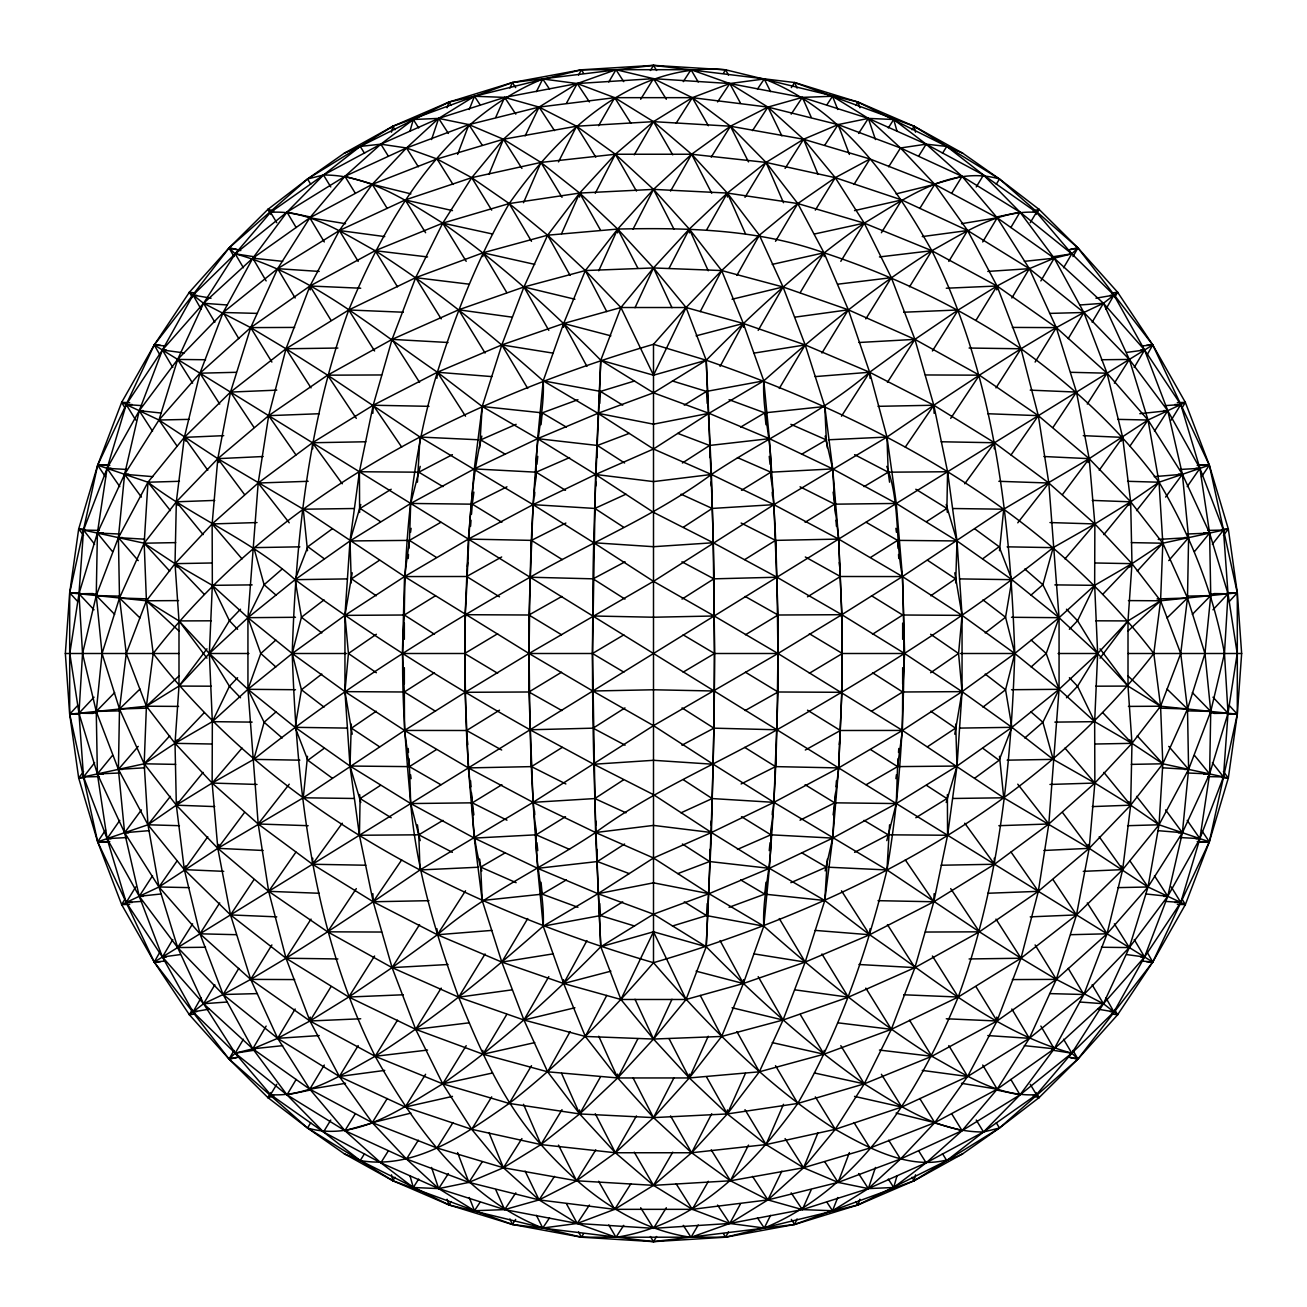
<?xml version="1.0" encoding="UTF-8"?>
<svg xmlns="http://www.w3.org/2000/svg" width="1307" height="1307" viewBox="0 0 1307 1307"><rect width="100%" height="100%" fill="white"/><g stroke="black" fill="none" stroke-linecap="round" stroke-linejoin="round"><path stroke-width="1.5" d="M791.323 87.618L794.656 82.537L914.181 126.273L999.479 178.994L1077.948 247.938L1152.758 344.95L1209.334 465.178L1237.304 592.806L1237.304 714.194L1209.334 841.822L1152.758 962.05L1077.948 1059.062L999.479 1128.006L914.181 1180.727L794.656 1224.463L653.5 1241.65L512.344 1224.463L392.819 1180.727L307.521 1128.006L229.052 1059.062L154.242 962.05L97.666 841.822L69.696 714.194L69.696 592.806L78.665 529.025L97.666 465.178L121.649 402.393L154.242 344.95L189.384 292.229L229.052 247.938L267.951 209.349L307.521 178.994L344.296 153.197L392.819 126.273L449.004 102.044L512.344 82.537L581.354 69.794L653.5 65.35L725.646 69.794L857.996 102.044L914.181 126.273L962.704 153.197L999.479 178.994L1039.049 209.349L1077.948 247.938L1117.616 292.229L1152.758 344.95L1185.351 402.393L1209.334 465.178L1228.335 529.025L1237.304 592.806L1241.65 653.5L1237.304 714.194L1228.335 777.975L1209.334 841.822L1185.351 904.607L1152.758 962.05L1117.616 1014.771L1077.948 1059.062L1039.049 1097.651L999.479 1128.006L962.704 1153.803L914.181 1180.727L857.996 1204.956L794.656 1224.463L725.646 1237.206L653.5 1241.65L581.354 1237.206L512.344 1224.463L449.004 1204.956L392.819 1180.727L344.296 1153.803L307.521 1128.006L267.951 1097.651L229.052 1059.062L189.384 1014.771L154.242 962.05L121.649 904.607L97.666 841.822L78.665 777.975L69.696 714.194L65.35 653.5L69.696 592.806L97.666 465.178L154.242 344.95L229.052 247.938L307.521 178.994L392.819 126.273L512.344 82.537L653.5 65.35L794.656 82.537L857.996 102.044L946.758 146.417L962.704 153.197M996.293 1122.795L999.479 1128.006L983.518 1131.976L926.157 1162.822L868.338 1188.602L832.526 1210.739L802.351 1209.612L767.912 1199.908L730.433 1180.776L691.632 1152.758L653.5 1117.616L617.688 1077.948L585.34 1036.451L563.66 983.518L543.206 926.157L537.634 868.338L533.076 802.351L528.927 691.991L528.927 615.009L533.076 504.649L537.634 438.662L543.206 380.843L563.66 323.483L585.34 270.549L617.688 229.052L653.5 189.384L691.632 154.242L730.433 126.224L767.912 107.092L802.351 97.388L832.526 96.261L868.338 118.398L926.157 144.178L983.518 175.024L1036.451 212.338L1071.805 253.819L1113.94 295.088L1144.573 349.998L1180.776 404.549L1199.908 468.363L1223.466 530.07L1228.025 593.77L1237.206 653.5L1228.025 713.23L1223.466 776.93L1199.908 838.637L1180.776 902.451L1144.573 957.002L1113.94 1011.912L1071.805 1053.181L1036.451 1094.662L983.518 1131.976L946.758 1160.583L857.996 1204.956L725.646 1237.206L581.354 1237.206L449.004 1204.956L360.242 1160.583L344.296 1153.803M996.293 184.205L999.479 178.994C950.548 164.715 904.15 199.497 864.254 223.138C806.909 263.132 755.217 310.511 706.221 360.242L653.5 375.207L620.923 307.521L585.34 270.549L547.633 235.195L509.207 203.565L471.745 177.67L437.044 158.98L406.493 147.969L380.843 144.178L360.242 146.417L323.483 175.024L270.549 212.338L235.195 253.819L193.06 295.088L162.427 349.998L126.224 404.549L107.092 468.363L83.534 530.07L78.975 593.77L69.794 653.5L78.975 713.23L83.534 776.93L107.092 838.637L126.224 902.451L162.427 957.002L193.06 1011.912L235.195 1053.181L270.549 1094.662L323.483 1131.976L380.843 1162.822L438.662 1188.602L474.474 1210.739L504.649 1209.612L539.088 1199.908L576.567 1180.776L615.368 1152.758L653.5 1117.616L689.312 1077.948L721.66 1036.451L743.34 983.518L763.794 926.157L769.366 868.338L773.924 802.351L778.073 691.991L778.073 615.009L773.924 504.649L769.366 438.662L763.794 380.843L743.34 323.483L721.66 270.549L689.312 229.052L653.5 189.384L615.368 154.242L576.567 126.224L539.088 107.092L504.649 97.388L474.474 96.261L449.004 102.044L360.242 146.417L344.296 153.197M310.707 184.205L307.521 178.994L323.483 175.024L380.843 144.178L438.662 118.398L504.649 97.388L577.22 83.534L653.5 78.665L729.78 83.534L802.351 97.388L868.338 118.398L900.507 147.969L934.75 184.336L967.621 230.522L997.029 286.004L1020.996 348.773L1038.33 415.659L1048.818 483.018L1059.062 617.688L1059.062 689.312L1048.818 823.982L1038.33 891.341L1020.996 958.227L997.029 1020.996L967.621 1076.478L934.75 1122.664L900.507 1159.031L868.338 1188.602L838.097 1182.394L803.56 1167.755L766.049 1144.573L727.329 1113.94L689.312 1077.948L653.5 1039.049L620.923 999.479L600.779 946.758L595.567 832.526L592.479 653.5L595.567 474.474L600.779 360.242L620.923 307.521L653.5 267.951L689.312 229.052L727.329 193.06L766.049 162.427L803.56 139.245L838.097 124.606L868.338 118.398L893.694 119.509L926.157 144.178L962.083 176.331L997.192 217.812L1029.328 268.67L1056.301 327.616L1076.478 392.084L1089.188 458.659L1094.858 523.944L1094.662 585.34L1097.651 653.5L1094.662 721.66L1094.858 783.056L1089.188 848.341L1076.478 914.916L1056.301 979.384L1029.328 1038.33L997.192 1089.188L962.083 1130.669L926.157 1162.822L893.694 1187.491L868.338 1188.602L802.351 1209.612L729.78 1223.466L691.011 1237.304C630.48 1228.645 580.488 1189.043 540.951 1144.573C502.787 1102.144 479.93 1049.456 458.659 997.192C435.901 934.521 416.443 870.282 410.708 803.56C405.023 740.938 399.86 677.876 404.337 615.009C404.843 533.207 412.979 450.605 437.371 372.25C455.686 313.811 478.476 256.678 509.207 203.565C558.595 133.412 633.062 61.462 725.646 69.794L728.456 75.087M886.783 840.613L896.292 803.56L897.55 766.621L902.451 730.433L902.663 691.991L904.607 653.5L902.451 576.567L896.292 503.44L886.979 437.044L869.629 372.25L848.341 309.808L823.982 252.79L797.793 203.565L766.049 162.427L730.433 126.224L692.302 97.666L653.5 78.665L615.989 69.696L581.354 69.794L474.474 96.261L438.662 118.398L406.493 147.969L372.25 184.336L339.379 230.522L309.971 286.004L286.004 348.773L268.67 415.659L258.182 483.018L247.938 617.688L247.938 689.312L258.182 823.982L268.67 891.341L286.004 958.227L309.971 1020.996L339.379 1076.478L372.25 1122.664L406.493 1159.031L438.662 1188.602L504.649 1209.612L577.22 1223.466L653.5 1228.335L729.78 1223.466L764.252 1228.025C861.493 1187.834 919.671 1090.152 958.227 997.029C998.287 887.257 1011.112 769.627 1014.771 653.5C1010.082 516.249 994.17 375.076 931.826 250.699C892.485 180.791 841.757 109.167 764.252 78.975L729.78 83.534L692.302 97.666L653.5 121.649L615.368 154.242L579.671 193.06L547.633 235.195L523.944 286.985L501.823 344.917L482.218 406.493L474.294 468.903L468.363 539.088L465.178 614.698L465.178 692.302L468.363 767.912L474.294 838.097L482.218 900.507L501.823 962.083L523.944 1020.015L547.633 1071.805L579.671 1113.94L615.368 1152.758L653.5 1185.351L692.302 1209.334L729.78 1223.466L767.912 1199.908L803.56 1167.755L835.255 1129.33L864.254 1083.862L891.341 1029.328L914.916 967.621L933.802 901.765L947.575 835.255L957.002 766.049L962.05 691.632L962.05 615.368L957.002 540.951L947.575 471.745L933.802 405.235L914.916 339.379L891.341 277.672L864.254 223.138L835.255 177.67L803.56 139.245L767.912 107.092L729.78 83.534L691.011 69.696L615.989 69.696L577.22 83.534L539.088 107.092L503.44 139.245L471.745 177.67L442.746 223.138L415.659 277.672L392.084 339.379L373.198 405.235L359.425 471.745L349.998 540.951L344.95 615.368L344.95 691.632L349.998 766.049L359.425 835.255L373.198 901.765L392.084 967.621L415.659 1029.328L442.746 1083.862L471.745 1129.33L503.44 1167.755L539.088 1199.908L577.22 1223.466L615.989 1237.304C694.425 1225.525 753.714 1165.289 797.793 1103.435C839.764 1030.913 867.227 951.104 886.979 869.956C903.66 773.041 906.061 674.575 902.451 576.567C895.066 539.889 900.229 501.888 886.783 466.387M681.927 745.186L713.9 728.162L714.521 653.5L713.23 542.748L711.433 474.474L706.221 360.242L686.077 307.521L653.5 267.951L617.688 229.052L579.671 193.06L540.951 162.427L503.44 139.245L468.903 124.606L438.662 118.398L413.306 119.509L380.843 144.178L344.917 176.331L309.808 217.812L277.672 268.67L250.699 327.616L230.522 392.084L217.812 458.659L212.142 523.944L212.338 585.34L209.349 653.5L212.338 721.66L212.142 783.056L217.812 848.341L230.522 914.916L250.699 979.384L277.672 1038.33L309.808 1089.188L344.917 1130.669L380.843 1162.822L413.306 1187.491L438.662 1188.602L468.903 1182.394L503.44 1167.755L540.951 1144.573L579.671 1113.94L617.688 1077.948L653.5 1039.049L686.077 999.479L706.221 946.758L711.433 832.526L713.9 728.162L682.025 707.904M273.833 1095.985L267.951 1097.651L270.549 1094.662C309.007 1097.292 342.875 1073.897 375.174 1056.301C435.117 1018.267 490.109 973.127 543.206 926.157C544.79 895.311 535.02 865.659 536.148 834.814C529.776 774.626 530.005 713.965 529.025 653.5C530.005 593.035 529.776 532.374 536.148 472.186C535.02 441.341 544.79 411.689 543.206 380.843C490.109 333.873 435.117 288.733 375.174 250.699C342.875 233.103 309.007 209.708 270.549 212.338L267.951 209.349L273.833 211.015M310.707 1122.795L307.521 1128.006C356.452 1142.285 402.85 1107.503 442.746 1083.862C500.091 1043.868 551.783 996.489 600.779 946.758C595.829 836.692 591.254 726.333 592.806 615.989C592.545 530.626 597.511 445.377 600.779 360.242C551.783 310.511 500.091 263.132 442.746 223.138C406.542 200.51 367.822 174.713 323.483 175.024L286.985 212.142L235.195 253.819L203.565 303.273L177.67 359.425L158.98 420.021L124.606 474.294L97.388 533.076L78.975 593.77L82.537 653.5L78.975 713.23L97.388 773.924L124.606 832.706L158.98 886.979L199.955 933.802L250.699 979.384L309.971 1020.996L375.174 1056.301L442.746 1083.862L509.207 1103.435L579.671 1113.94L653.5 1117.616L727.329 1113.94L797.793 1103.435L864.254 1083.862L931.826 1056.301L997.029 1020.996L1056.301 979.384L1107.045 933.802L1148.02 886.979L1182.394 832.706L1209.612 773.924L1228.025 713.23L1224.463 653.5L1228.025 593.77L1209.612 533.076L1182.394 474.294L1148.02 420.021L1107.045 373.198L1056.301 327.616L997.029 286.004L931.826 250.699L864.254 223.138L797.793 203.565L727.329 193.06L653.5 189.384L579.671 193.06L509.207 203.565L442.746 223.138L375.174 250.699L309.971 286.004L250.699 327.616L199.955 373.198L158.98 420.021L121.649 402.393L124.769 407.572M77.848 705.323L69.696 714.194L146.417 706.221L178.994 686.077L209.349 653.5L247.938 617.688L295.088 579.671L349.998 540.951L410.708 503.44L474.294 468.903L537.634 438.662L597.985 413.306L653.5 392.819L706.221 360.242C875.755 418.648 1043.035 508.766 1153.803 653.5L1160.583 706.221L1162.822 763.794L1159.031 824.782L1148.02 886.979L1129.33 947.575L1103.435 1003.727L1071.805 1053.181L1020.015 1094.858L983.518 1131.976C939.178 1132.287 900.458 1106.49 864.254 1083.862C806.909 1043.868 755.217 996.489 706.221 946.758C711.171 836.692 715.746 726.333 714.194 615.989C714.455 530.626 709.489 445.377 706.221 360.242L653.5 344.296C464.181 399.811 275.973 494.601 153.197 653.5L146.417 706.221L144.178 763.794L147.969 824.782L158.98 886.979L177.67 947.575L203.565 1003.727L235.195 1053.181L286.985 1094.858L323.483 1131.976L360.242 1160.583C415.953 1170.026 465.978 1133.512 509.207 1103.435C562.369 1062.068 609.617 1013.693 653.5 962.704C842.819 907.189 1031.027 812.399 1153.803 653.5L1160.583 600.779L1162.822 543.206L1159.031 482.218L1148.02 420.021L1129.33 359.425L1103.435 303.273L1054.21 258.182L997.192 217.812L934.75 184.336L869.956 158.98L803.56 139.245L730.433 126.224L653.5 121.649L576.567 126.224L503.44 139.245L437.044 158.98L372.25 184.336L309.808 217.812L252.79 258.182L203.565 303.273L162.427 349.998L139.245 410.708L124.606 474.294L118.398 537.634L119.509 597.985L126.273 653.5L119.509 709.015L118.398 769.366L124.606 832.706L139.245 896.292L162.427 957.002L203.565 1003.727L252.79 1048.818L309.808 1089.188L372.25 1122.664L437.044 1148.02L503.44 1167.755L576.567 1180.776L653.5 1185.351L730.433 1180.776L803.56 1167.755L869.956 1148.02L934.75 1122.664L997.192 1089.188L1054.21 1048.818L1103.435 1003.727L1144.573 957.002L1167.755 896.292L1182.394 832.706L1188.602 769.366L1187.491 709.015L1180.727 653.5L1187.491 597.985L1188.602 537.634L1182.394 474.294L1167.755 410.708L1144.573 349.998L1103.435 303.273L1079.615 305.005M1033.167 1095.985L1039.049 1097.651L1036.451 1094.662C997.993 1097.292 964.125 1073.897 931.826 1056.301C871.883 1018.267 816.891 973.127 763.794 926.157C762.21 895.311 771.98 865.659 770.852 834.814C777.224 774.626 776.995 713.965 777.975 653.5C776.995 593.035 777.224 532.374 770.852 472.186C771.98 441.341 762.21 411.689 763.794 380.843C816.891 333.873 871.883 288.733 931.826 250.699C964.125 233.103 997.993 209.708 1036.451 212.338L1039.049 209.349L1033.167 211.015M825.158 870.903L832.706 838.097L834.699 802.825L838.637 767.912L841.822 692.302L841.822 614.698L838.637 539.088L832.706 468.903L824.782 406.493L805.177 344.917L783.056 286.985L759.367 235.195L727.329 193.06L691.632 154.242L653.5 121.649L614.698 97.666L577.22 83.534L542.748 78.975C445.507 119.166 387.329 216.848 348.773 309.971C308.713 419.743 295.888 537.373 292.229 653.5C296.918 790.751 312.83 931.924 375.174 1056.301C414.515 1126.209 465.243 1197.833 542.748 1228.025L577.22 1223.466L614.698 1209.334L653.5 1185.351L691.632 1152.758L727.329 1113.94L759.367 1071.805L783.056 1020.015L805.177 962.083L824.782 900.507L832.706 838.097L838.637 767.912L841.822 692.302L841.822 614.698L838.637 539.088L834.699 504.175L832.706 468.903L825.158 436.097M617.639 232.891L617.688 229.052C687.172 227.598 757.848 229.084 823.982 252.79C893.71 275.679 960.155 307.7 1020.996 348.773C1073.194 386.349 1120.818 430.297 1159.031 482.218C1190.497 535.118 1213.435 592.839 1224.463 653.5L1210.739 711.433L1188.602 769.366L1159.031 824.782L1122.664 869.629L1076.478 914.916L1020.996 958.227L958.227 997.029L891.341 1029.328L823.982 1054.21L759.367 1071.805L689.312 1077.948L617.688 1077.948L547.633 1071.805L483.018 1054.21L415.659 1029.328L348.773 997.029L286.004 958.227L230.522 914.916L184.336 869.629L147.969 824.782L118.398 769.366L96.261 711.433L82.537 653.5L96.261 595.567L118.398 537.634L147.969 482.218L184.336 437.371L230.522 392.084L286.004 348.773L348.773 309.971L415.659 277.672L483.018 252.79L547.633 235.195L617.688 229.052L637.898 268.262M669.102 1038.738L689.312 1077.948L689.361 1074.109M103.351 532.897L97.388 533.076L96.261 595.567L102.044 653.5L96.261 711.433L97.388 773.924L107.092 838.637L139.245 896.292L177.67 947.575L223.138 994.513L277.672 1038.33L339.379 1076.478L405.235 1107.045L471.745 1129.33L540.951 1144.573L615.368 1152.758L691.632 1152.758L766.049 1144.573L835.255 1129.33L901.765 1107.045L967.621 1076.478L1029.328 1038.33L1083.862 994.513L1129.33 947.575L1167.755 896.292L1199.908 838.637L1209.612 773.924L1210.739 711.433L1204.956 653.5L1210.739 595.567L1209.612 533.076L1199.908 468.363L1167.755 410.708L1129.33 359.425L1083.862 312.487L1029.328 268.67L967.621 230.522L901.765 199.955L835.255 177.67L766.049 162.427L691.632 154.242L615.368 154.242L540.951 162.427L471.745 177.67L405.235 199.955L339.379 230.522L277.672 268.67L223.138 312.487L177.67 359.425L139.245 410.708L107.092 468.363L97.388 533.076L112.516 551.603M888.662 166.806L900.507 147.969L926.157 144.178L946.758 146.417L983.518 175.024L1020.015 212.142L1054.21 258.182L1083.862 312.487L1107.045 373.198L1122.664 437.371L1130.669 501.823L1131.976 563.66L1128.006 620.923L1128.006 686.077L1131.976 743.34L1130.669 805.177L1122.664 869.629L1107.045 933.802L1083.862 994.513L1054.21 1048.818L1020.015 1094.858L962.083 1130.669L900.507 1159.031L838.097 1182.394L767.912 1199.908L692.302 1209.334L614.698 1209.334L539.088 1199.908L468.903 1182.394L406.493 1159.031L344.917 1130.669L286.985 1094.858L252.79 1048.818L223.138 994.513L199.955 933.802L184.336 869.629L176.331 805.177L175.024 743.34L178.994 686.077L178.994 620.923L175.024 563.66L176.331 501.823L184.336 437.371L199.955 373.198L223.138 312.487L252.79 258.182L286.985 212.142L344.917 176.331L406.493 147.969L468.903 124.606L539.088 107.092L614.698 97.666L692.302 97.666L767.912 107.092L838.097 124.606L900.507 147.969L962.083 176.331L1020.015 212.142L1071.805 253.819L1063.571 267.772M465.57 617.035L465.684 612.983M579.556 197.079L579.671 193.06L600.419 229.983M706.581 1077.017L727.329 1113.94L727.444 1109.921M841.316 694.017L841.43 689.965M420.217 840.613L410.708 803.56L409.45 766.621L404.549 730.433L404.337 691.991L402.393 653.5L404.549 576.567L409.45 540.379L410.708 503.44L420.217 466.387M563.546 327.371L563.66 323.483L620.923 307.521L686.077 307.521L743.34 323.483L805.177 344.917L869.629 372.25L933.802 405.235L994.513 442.746L1048.818 483.018L1094.858 523.944L1131.976 563.66L1160.583 600.779L1180.727 653.5L1160.583 706.221L1131.976 743.34L1094.858 783.056L1048.818 823.982L994.513 864.254L933.802 901.765L869.629 934.75L805.177 962.083L743.34 983.518L686.077 999.479L620.923 999.479L563.66 983.518L501.823 962.083L437.371 934.75L373.198 901.765L312.487 864.254L258.182 823.982L212.142 783.056L175.024 743.34L146.417 706.221L126.273 653.5L146.417 600.779L175.024 563.66L212.142 523.944L258.182 483.018L312.487 442.746L373.198 405.235L437.371 372.25L501.823 344.917L563.66 323.483L610.892 335.834M696.108 971.166L743.34 983.518L743.454 979.629M531.197 548.45L531.475 540.379L565.866 523.045M775.803 758.55L775.525 766.621L741.134 783.955M417.423 482.201L420.021 437.044L327.616 375.174L286.004 348.773L250.699 327.616L203.565 303.273L189.384 292.229L195.429 293.029M889.577 824.799L886.979 869.956L979.384 931.826L1020.996 958.227L1056.301 979.384L1103.435 1003.727L1117.616 1014.771L1111.571 1013.971M360.797 802.482L349.998 766.049L351.322 724.127M372.871 413.322L373.116 407.261M933.884 899.739L934.129 893.678M946.203 504.518L957.002 540.951L955.678 582.873M351.322 582.873L349.998 540.951L360.797 504.518M595.731 486.09L595.91 482.038M596.907 457.646L597.397 445.458L629.19 433.401M710.093 849.354L709.603 861.542L677.81 873.599M711.09 824.962L711.269 820.91M955.678 724.127L957.002 766.049L946.203 802.482M481.842 870.903C474.931 848.815 472.742 825.877 472.301 802.825C464.263 740.481 465.145 677.434 465.178 614.698C469.164 555.181 467.677 494.291 481.842 436.097M365.813 865.234L312.487 864.254L312.749 858.193M994.251 448.807L994.513 442.746L941.187 441.766M482.789 256.646L483.018 252.79L534.759 264.39M599.799 403.422L600.485 391.414L634.565 380.99M707.201 903.578L706.515 915.586L672.435 926.009M772.241 1042.61L823.982 1054.21L824.211 1050.354M105.557 476.908L97.666 465.178L147.969 482.218L144.178 543.206L146.417 600.779L153.197 653.5C275.973 812.399 464.181 907.189 653.5 962.704C707.397 1024.9 765.722 1084.532 835.255 1129.33C872.472 1150.519 920.389 1176.055 962.704 1153.803M236.992 1057.592L229.052 1059.062L235.195 1053.181L252.79 1048.818L277.672 1038.33L309.971 1020.996L310.233 1017.058M996.767 289.942L997.029 286.004L1029.328 268.67L1054.21 258.182L1071.805 253.819L1077.948 247.938L1070.008 249.408M408.209 558.53L408.487 554.495M408.895 548.45L409.45 540.379L440.867 522.277M534.498 496.252L534.775 492.233M535.462 482.201L536.148 472.186L569.558 457.597M771.538 824.799L770.852 834.814L737.442 849.403M772.225 814.767L772.502 810.748M898.105 758.55L897.55 766.621L866.133 784.723M898.513 752.505L898.791 748.47M436.946 378.295L437.371 372.25C373.312 328.482 311.36 274.715 235.195 253.819L229.052 247.938L236.992 249.408M1070.008 1057.592L1077.948 1059.062L1071.805 1053.181C995.64 1032.285 933.688 978.518 869.629 934.75L870.054 928.705M467.416 566.454L467.726 562.435M470.569 526.28L471.026 520.251M471.5 514.223L472.301 504.175L506.953 486.808M835.5 792.777L834.699 802.825L800.047 820.192M835.974 786.749L836.431 780.72M839.274 744.565L839.584 740.546M307.504 550.721L303.273 509.207L217.812 458.659L158.98 420.021L189.025 419.367M1182.231 899.428L1185.351 904.607L1148.02 886.979L1089.188 848.341L1003.727 797.793L999.496 756.279M352.22 734.191L344.95 691.632L348.43 653.5L344.95 615.368L352.22 572.809M954.78 572.809L962.05 615.368L958.57 653.5L962.05 691.632L954.78 734.191M536.965 464.263L537.765 456.355M541.033 424.71L542.242 412.849L577.939 399.713M729.061 907.287L764.758 894.151L765.967 882.29M769.235 850.645L770.035 842.737M307.504 756.279L303.273 797.793L217.812 848.341L158.98 886.979L121.649 904.607L124.769 899.428M359.621 512.458L359.425 471.745L418.795 472.186L452.385 454.656M947.379 794.542L947.575 835.255L888.205 834.814L854.615 852.344M999.496 550.721L1003.727 509.207L1089.188 458.659L1148.02 420.021L1185.351 402.393L1182.231 407.572M472.562 502.166L473.869 492.118M479.636 447.925L482.218 406.493L437.371 372.25L491.824 376.596M827.364 859.075L824.782 900.507L869.629 934.75L815.176 930.404M833.131 814.882L834.438 804.834M410.545 532.357L411.101 528.338M895.899 778.662L896.455 774.643M332.354 778.237L307.864 760.298L295.088 727.329L301.443 689.769L292.229 653.5L301.443 617.231L295.088 579.671L307.864 546.702L332.354 528.763M974.646 528.763L999.136 546.702L1011.912 579.671L1005.557 617.231L1014.771 653.5L1005.557 689.769L1011.912 727.329L999.136 760.298L974.646 778.237M391.463 132.187L392.819 126.273L394.992 129.736M915.537 1174.813L914.181 1180.727L912.008 1177.264M263.164 850.481L217.812 848.341L176.331 805.177L144.178 763.794L119.509 709.015L102.044 653.5L119.509 597.985L144.178 543.206L176.331 501.823L217.812 458.659L268.67 415.659L327.616 375.174L392.084 339.379L458.659 309.808L523.944 286.985L585.34 270.549L653.5 267.951L721.66 270.549L783.056 286.985L848.341 309.808L914.916 339.379L979.384 375.174L1038.33 415.659L1089.188 458.659L1130.669 501.823L1162.822 543.206L1187.491 597.985L1204.956 653.5L1187.491 709.015L1162.822 763.794L1130.669 805.177L1089.188 848.341L1038.33 891.341L979.384 931.826L914.916 967.621L848.341 997.192L783.056 1020.015L721.66 1036.451L653.5 1039.049L585.34 1036.451L523.944 1020.015L458.659 997.192L392.084 967.621L327.616 931.826L268.67 891.341L217.812 848.341L218.873 844.42M1088.127 462.58L1089.188 458.659L1043.836 456.519M410.022 131.076L413.306 119.509L418.665 127.923M896.978 1175.924L893.694 1187.491L888.335 1179.077M447.092 107.762L449.004 102.044L451.176 105.426M859.908 1199.238L857.996 1204.956L855.824 1201.574M431.555 139.555L438.662 118.398L448.399 133.445M875.445 1167.445L868.338 1188.602L858.601 1173.555M83.583 771.62L78.665 777.975L144.178 763.794L175.024 743.34L212.338 721.66L247.938 689.312L260.779 653.5L275.842 640.071M1223.417 535.38L1228.335 529.025L1162.822 543.206L1131.976 563.66L1094.662 585.34L1059.062 617.688L1046.221 653.5L1031.158 666.929M457.581 154.438L468.903 124.606L482.136 145.044M849.419 1152.562L838.097 1182.394L824.864 1161.956M223.742 871.344L184.336 869.629L185.79 865.855M1121.21 441.145L1122.664 437.371L1083.258 435.656M469.262 109.494L474.474 96.261L479.947 104.576M837.738 1197.506L832.526 1210.739L827.053 1202.424M488.949 174.386L503.44 139.245L521.918 168.423M818.051 1132.614L803.56 1167.755L785.082 1138.577M523.519 202.699L540.951 162.427L562.01 197.324M783.481 1104.301L766.049 1144.573L744.99 1109.676M509.926 88.092L512.344 82.537L515.677 87.618M797.074 1218.908L794.656 1224.463L791.323 1219.382M495.712 117.418L504.649 97.388L515.808 114.134M561.536 233.757L579.671 193.06M727.329 1113.94L745.464 1073.243M811.288 1189.582L802.351 1209.612L791.192 1192.866M598.753 270.761L617.688 229.052M689.312 1077.948L708.247 1036.239M635.022 307.7L653.5 267.951L671.978 307.7M671.978 999.3L653.5 1039.049L635.022 999.3M105.557 830.092L97.666 841.822L147.969 824.782L176.331 805.177L178.062 801.501M1128.938 505.499L1130.669 501.823L1159.031 482.218L1209.334 465.178L1201.443 476.908M853.977 184.467L869.956 158.98L835.255 177.67L797.793 203.565L759.367 235.195L721.66 270.549L686.077 307.521L653.5 375.207L600.779 360.242L653.5 392.819L709.015 413.306L769.366 438.662L832.706 468.903L896.292 503.44L957.002 540.951L1011.912 579.671L1059.062 617.688L1097.651 653.5L1128.006 686.077L1160.583 706.221L1237.304 714.194L1229.152 705.323M620.923 999.479L653.5 931.793L706.221 946.758L653.5 914.181L597.985 893.694L537.634 868.338L474.294 838.097L410.708 803.56L349.998 766.049L295.088 727.329L247.938 689.312L209.349 653.5L178.994 620.923L146.417 600.779L69.696 592.806L77.848 601.677M525.12 135.895L539.088 107.092L554.495 130.635M781.88 1171.105L767.912 1199.908L752.505 1176.365M275.842 666.929L260.779 653.5L247.938 617.688L264.112 584.735L282.214 569.002M1229.152 601.677L1237.304 592.806L1160.583 600.779L1128.006 620.923L1097.651 653.5L1059.062 689.312L1042.888 722.265L1024.786 737.998M536.425 91.653L542.748 78.975L549.512 89.088M770.575 1215.347L764.252 1228.025L757.488 1217.912M558.481 161.905L576.567 126.224L595.78 157.134M748.519 1145.095L730.433 1180.776L711.22 1149.866M595.273 193.289L615.368 154.242L636.444 191.083M633.045 229.15L653.5 189.384L673.955 229.15M669.102 268.262L689.312 229.052L708.247 270.761M598.753 1036.239L617.688 1077.948L637.898 1038.738M673.955 1077.85L653.5 1117.616L633.045 1077.85M711.727 1113.711L691.632 1152.758L670.556 1115.917M700.242 311.621L721.66 270.549M585.34 1036.451L606.758 995.379M578.544 75.087L581.354 69.794L583.526 73.159M728.456 1231.913L725.646 1237.206L723.474 1233.841M720.075 366.385L743.34 323.483L696.108 335.834M610.892 971.166L563.66 983.518L586.925 940.615M566.552 103.057L577.22 83.534L589.441 101.946M740.448 1203.943L729.78 1223.466L717.559 1205.054M736.903 275.385L759.367 235.195M547.633 1071.805L570.097 1031.615M195.429 1013.971L189.384 1014.771L192.341 1009.494M1114.659 297.506L1117.616 292.229L1111.571 293.029M706.581 229.983L727.329 193.06L745.464 233.757M561.536 1073.243L579.671 1113.94L600.419 1077.017M160.206 951.578L154.242 962.05L160.304 961.74M1146.794 355.422L1152.758 344.95L1146.696 345.26M197.096 1011.52L193.06 1011.912L201.098 997.813M670.556 191.083L691.632 154.242L711.727 193.289M636.444 1115.917L615.368 1152.758L595.273 1113.711M1105.902 309.187L1113.94 295.088L1109.904 295.48M598.622 125.717L614.698 97.666L630.873 123.234M758.191 330.377L783.056 286.985L732.067 299.238M548.809 976.623L523.944 1020.015L574.933 1007.762M708.378 1181.283L692.302 1209.334L676.127 1183.766M234.018 1050.42L229.052 1059.062L238.854 1056.873M1072.982 256.58L1077.948 247.938L1068.146 250.127M634.254 154.847L653.5 121.649L672.746 154.847M672.746 1152.153L653.5 1185.351L634.254 1152.153M212.355 744.026L175.024 743.34L177.082 739.827M608.768 81.998L615.989 69.696L623.717 81.638M266.138 1026.077L252.79 1048.818L282.688 1045.649M1040.862 280.923L1054.21 258.182L1024.312 261.351M698.232 1225.002L691.011 1237.304L683.283 1225.362M1129.918 567.173L1131.976 563.66L1094.645 562.974M243.429 1039.228L235.195 1053.181L255.322 1050.06M166.479 956.904L162.427 957.002L172.785 939.504M775.508 241.321L797.793 203.565M509.207 1103.435L531.492 1065.679M1134.215 367.496L1144.573 349.998L1140.521 350.096M214.871 984.775L203.565 1003.727L189.384 1014.771M295.153 1009.004L277.672 1038.33L319.202 1035.569M267.951 1097.651L271.023 1092.521M296.15 1079.468L286.985 1094.858L310.87 1089.924M779.266 388.457L805.177 344.917L754.106 353.102M527.734 918.543L501.823 962.083L552.894 953.898M1010.85 227.532L1020.015 212.142L996.13 217.076M1035.977 214.479L1039.049 209.349M1011.847 297.996L1029.328 268.67L987.798 271.431M1092.129 322.225L1103.435 303.273L1117.616 292.229M238.789 968.373L223.138 994.513L203.565 1003.727L227.385 1001.995M800.211 292.605L823.982 252.79L772.241 264.39M534.759 1042.61L483.018 1054.21L506.789 1014.395M1068.211 338.627L1083.862 312.487L1103.435 303.273M270.549 1094.662L276.757 1084.304M324.299 1065.042L309.808 1089.188L345.505 1083.307M982.701 241.958L997.192 217.812L961.495 223.693M1030.243 222.696L1036.451 212.338M744.99 197.324L766.049 162.427L783.481 202.699M562.01 1109.676L540.951 1144.573L523.519 1104.301M650.396 70.496L653.5 65.35L656.604 70.496M656.604 1236.504L653.5 1241.65L650.396 1236.504M358.2 1045.6L339.379 1076.478L384.748 1070.4M948.8 261.4L967.621 230.522L922.252 236.6M360.716 1018.774L309.971 1020.996L331.047 986.622M323.483 1131.976L330.753 1120.05M821.923 353.037L848.341 309.808L794.656 317.193M485.077 953.963L458.659 997.192L512.344 989.807M976.247 186.95L983.518 175.024M975.953 320.378L997.029 286.004L946.284 288.226M240.521 697.775L229.428 686.257L209.349 653.5L229.428 620.743L240.521 609.225M132.203 902.467L126.224 902.451L135.732 886.93M815.323 210.133L835.255 177.67M840.809 261.335L864.254 223.138L814.49 234.002M355.341 1113.711L344.917 1130.669L374.031 1122.517M951.659 193.289L962.083 176.331L932.969 184.483M466.191 1045.665L442.746 1083.862L492.51 1072.998M471.745 1129.33L491.677 1096.867M1171.268 420.07L1180.776 404.549L1174.797 404.533M1066.479 609.225L1077.572 620.743L1097.651 653.5L1077.572 686.257L1066.479 697.775M271.889 944.928L250.699 979.384L223.138 994.513L257.414 993.598M1035.111 362.072L1056.301 327.616L1083.862 312.487L1049.586 313.402M397.491 1020.179L375.174 1056.301L427.552 1050.06M441.178 988.108L415.659 1029.328L469.213 1022.809M865.822 318.892L891.341 277.672L837.787 284.191M909.509 286.821L931.826 250.699L879.448 256.94M711.22 157.134L730.433 126.224L748.519 161.905M881.408 232.728L901.765 199.955L854.517 210.607M942.461 153.344L946.758 146.417M919.785 208.466L934.75 184.336L896.096 193.893M387.215 1098.534L372.25 1122.664L410.904 1113.107M360.242 1160.583L364.539 1153.656M425.592 1074.272L405.235 1107.045L452.483 1096.393M595.78 1149.866L576.567 1180.776L558.481 1145.095M640.675 99.267L653.5 78.665L666.325 99.267M666.325 1207.733L653.5 1228.335L640.675 1207.733M912.008 129.736L914.181 126.273L915.537 132.187M918.69 156.105L926.157 144.178M380.843 1162.822L388.31 1150.895M394.992 1177.264L392.819 1180.727L391.463 1174.813M437.044 1148.02L453.023 1122.533M192.635 923.82L177.67 947.575L205.575 947.248M374.586 956.005L348.773 997.029L309.971 1020.996M406.493 1159.031L418.338 1140.194M932.414 350.995L958.227 309.971L997.029 286.004M1114.365 383.18L1129.33 359.425L1101.425 359.752M676.127 123.234L692.302 97.666L708.378 125.717M785.082 168.423L803.56 139.245L818.051 174.386M521.918 1138.577L503.44 1167.755L488.949 1132.614M630.873 1183.766L614.698 1209.334L598.622 1181.283M888.335 127.923L893.694 119.509L896.978 131.076M418.665 1179.077L413.306 1187.491L410.022 1175.924M219.723 902.925L199.955 933.802L236.371 934.701M311.017 919.099L286.004 958.227L250.699 979.384L294.663 979.58M419.563 924.637L392.084 967.621L348.773 997.029L403.324 994.774M448.056 964.501L392.084 967.621L437.371 934.75L465.521 890.786M841.479 416.214L869.629 372.25L914.916 339.379L958.227 309.971L903.676 312.226M887.437 382.363L914.916 339.379L858.944 342.499M995.983 387.901L1020.996 348.773L1056.301 327.616L1012.337 327.42M1087.277 404.075L1107.045 373.198L1070.629 372.299M855.824 105.426L857.996 102.044L859.908 107.762M451.176 1201.574L449.004 1204.956L447.092 1199.238M723.474 73.159L725.646 69.794M583.526 1233.841L581.354 1237.206L578.544 1231.913M143.28 896.39L139.245 896.292L152.527 875.772M683.283 81.638L691.011 69.696L698.232 81.998M824.864 145.044L838.097 124.606L849.419 154.438M858.601 133.445L868.338 118.398L875.445 139.555M448.399 1173.555L438.662 1188.602L431.555 1167.445M482.136 1161.956L468.903 1182.394L457.581 1152.562M623.717 1225.362L615.989 1237.304L608.768 1225.002M1154.473 431.228L1167.755 410.708L1163.72 410.61M752.505 130.635L767.912 107.092L781.88 135.895M515.677 1219.382L512.344 1224.463L509.926 1218.908M554.495 1176.365L539.088 1199.908L525.12 1171.105M827.053 104.576L832.526 96.261L837.738 109.494M479.947 1202.424L474.474 1210.739L469.262 1197.506M717.559 101.946L729.78 83.534L740.448 103.057M254.015 879.562L230.522 914.916L276.774 916.861M356.305 888.613L327.616 931.826L286.004 958.227L337.909 958.962M950.695 418.387L979.384 375.174L1020.996 348.773L969.091 348.038M1052.985 427.438L1076.478 392.084L1030.226 390.14M589.441 1205.054L577.22 1223.466L566.552 1203.943M791.192 114.134L802.351 97.388L811.288 117.418M515.808 1192.866L504.649 1209.612L495.712 1189.582M757.488 89.088L764.252 78.975L770.575 91.653M549.512 1217.912L542.748 1228.025L536.425 1215.347M401.69 859.924L373.198 901.765L327.616 931.826L381.628 932.038M905.31 447.076L933.802 405.235L979.384 375.174L925.372 374.962M111.046 838.751L107.092 838.637L119.803 820.371M177.18 860.741L158.98 886.979L189.025 887.633M295.954 852.066L268.67 891.341L319.251 893.269M1011.046 454.934L1038.33 415.659L987.749 413.731M1129.82 446.259L1148.02 420.021L1117.975 419.367M1187.197 486.629L1199.908 468.363L1195.954 468.249M184.336 869.629L207.797 836.725M1099.203 470.275L1122.664 437.371M312.487 864.254L342.254 823.198M964.746 483.802L994.513 442.746M128.641 832.853L124.606 832.706L141.417 809.915M1165.583 497.085L1182.394 474.294L1178.359 474.147M217.812 848.341L244.523 812.448M1062.477 494.552L1089.188 458.659M289.239 784.184L258.182 823.982L308.158 825.697M1017.761 522.816L1048.818 483.018L998.842 481.303M94.643 762.749L83.534 776.93L99.397 776.587M1212.357 544.251L1223.466 530.07L1207.603 530.413M170.416 796.355L147.969 824.782L179.435 825.697M1136.584 510.645L1159.031 482.218L1127.565 481.303M206.963 648.827L178.994 686.077L211.277 686.191M1100.037 658.173L1128.006 620.923L1095.723 620.809M103.351 774.103L97.388 773.924L112.516 755.397M214.756 806.599L176.331 805.177L203.14 772.388M1103.86 534.612L1130.669 501.823L1092.244 500.401M1194.484 551.603L1209.612 533.076L1203.649 532.897M242.024 748.094L212.142 783.056L176.331 805.177M1064.976 558.906L1094.858 523.944L1130.669 501.823M122.384 769.48L118.398 769.366L138.248 746.379M1168.752 560.621L1188.602 537.634L1184.616 537.52M686.077 307.521L653.5 344.296L653.5 962.704M169.747 735.89L144.178 763.794L175.661 764.383M1137.253 571.11L1162.822 543.206L1131.339 542.617M92.96 713.41L78.975 713.23L94.022 697.203M1212.978 609.797L1228.025 593.77L1214.04 593.59M175.024 743.34L204.317 712.609M1102.683 594.391L1131.976 563.66M237.613 677.712L229.428 686.257L212.338 721.66L252.153 722.118M1069.387 629.288L1077.572 620.743L1094.662 585.34L1054.847 584.883M114.657 692.612L96.261 711.433L120.179 710.845M1192.343 614.388L1210.739 595.567L1186.821 596.155M139.947 689.083L119.509 709.015L147.936 708.1M1167.053 617.917L1187.491 597.985L1157.038 598.965M179.304 675.703L146.417 706.221L178.569 706.401M1127.696 631.297L1160.583 600.779L1128.431 600.599M276.055 711.858L264.112 722.265L253.819 759.367L212.142 783.056L257.022 784.445M1030.945 595.142L1042.888 584.735L1053.181 547.633L1094.858 523.944L1049.978 522.555M282.214 737.998L264.112 722.265L247.938 689.312L292.229 653.5L344.95 615.368L404.549 576.567L468.363 539.088L533.076 504.649L595.567 474.474L653.5 449.004L709.015 413.306L763.794 380.843L706.515 391.414L684.28 405.154M622.72 901.846L600.485 915.586L543.206 926.157L597.985 893.694L653.5 857.996L711.433 832.526L773.924 802.351L838.637 767.912L902.451 730.433L962.05 691.632L1014.771 653.5L1059.062 617.688L1042.888 584.735L1024.786 569.002M686.077 999.479L653.5 931.793L600.779 946.758L653.5 914.181L709.015 893.694L769.366 868.338L832.706 838.097L896.292 803.56L957.002 766.049L1011.912 727.329L1059.062 689.312L1046.221 653.5L1031.158 640.071M870.054 378.295L869.629 372.25C821.776 413.584 763.68 439.495 711.433 474.474C655.199 515.955 590.372 542.536 530.07 577.22C434.006 631.526 340.114 690.357 253.819 759.367L299.858 760.168M436.946 928.705L437.371 934.75C485.224 893.416 543.32 867.505 595.567 832.526C651.801 791.045 716.628 764.464 776.93 729.78C872.994 675.474 966.886 616.643 1053.181 547.633L1007.142 546.832M321.8 674.053L301.443 689.769L324.038 707.103M985.2 632.947L1005.557 617.231L982.962 599.897M324.038 599.897L301.443 617.231L321.8 632.947M982.962 707.103L1005.557 689.769L985.2 674.053M307.864 760.298L324.022 748.405M982.978 558.595L999.136 546.702M376.383 634.254L348.43 653.5L376.383 672.746M930.617 672.746L958.57 653.5L930.617 634.254M376.269 711.204L351.485 728.162L379.634 746.836M930.731 595.796L955.515 578.838L927.366 560.164M878.01 406.33L933.802 405.235L886.979 437.044L773.924 504.649L653.5 581.354L529.025 653.5L465.178 692.302L404.549 730.433L303.273 797.793L354.034 798.479M428.99 900.67L373.198 901.765L420.021 869.956L533.076 802.351L653.5 725.646L777.975 653.5L841.822 614.698L902.451 576.567L1003.727 509.207L952.966 508.521M379.634 560.164L351.485 578.838L376.269 595.796M927.366 746.836L955.515 728.162L930.731 711.204M683.675 527.015L712.184 508.439L773.924 504.649L838.637 539.088L902.451 576.567L962.05 615.368L1014.771 653.5L1059.062 689.312L1094.662 721.66L1131.976 743.34L1162.822 763.794L1228.335 777.975L1223.417 771.62M83.583 535.38L78.665 529.025L144.178 543.206L175.024 563.66L212.338 585.34L247.938 617.688L292.229 653.5L344.95 691.632L404.549 730.433L468.363 767.912L533.076 802.351L594.816 798.561L623.325 779.985M380.533 785.344L360.111 798.561L359.425 835.255L418.795 834.814L452.385 852.344M926.467 521.656L946.889 508.439L947.575 471.745L888.205 472.186L854.615 454.656M682.401 462.988L709.603 445.458L769.366 438.662M624.599 844.012L597.397 861.542L537.634 868.338M344.95 691.632L404.337 691.991L434.479 672.746M872.521 634.254L902.663 615.009L962.05 615.368M682.025 599.096L713.9 578.838L776.93 577.22L841.822 614.698L904.607 653.5L962.05 691.632L1011.912 727.329L1053.181 759.367L1094.858 783.056L1130.669 805.177L1159.031 824.782L1209.334 841.822L1201.443 830.092M179.435 481.303L147.969 482.218C194.906 518.095 250.911 540.003 295.088 579.671C369.946 634.924 449.069 684.116 530.07 729.78L593.1 728.162L624.975 707.904M436.358 749.614L409.45 766.621L349.998 766.049M870.642 557.386L897.55 540.379L957.002 540.951M744.712 559.608L775.525 540.379L838.637 539.088M562.288 747.392L531.475 766.621L468.363 767.912M391.185 489.243L360.111 508.439L380.533 521.656M344.95 615.368L404.337 615.009L435.492 595.747M741.51 490.305L770.852 472.186L832.706 468.903M404.549 730.433L466.632 730.499L499.503 710.175M807.497 596.825L840.368 576.501L902.451 576.567M565.49 816.695L536.148 834.814L474.294 838.097M871.508 711.253L902.663 691.991L962.05 691.632M915.815 817.757L946.889 798.561L926.467 785.344M805.112 522.277L834.699 504.175L896.292 503.44M501.888 784.723L472.301 802.825L410.708 803.56M465.178 692.302L528.927 691.991L561.569 672.223M745.431 634.777L778.073 615.009L841.822 614.698M402.393 653.5L464.622 653.5L497.64 633.732M809.36 673.268L842.378 653.5L904.607 653.5M864.041 486.629L888.205 472.186L886.979 437.044L828.344 439.789M478.656 867.211L420.021 869.956L418.795 834.814L442.959 820.371M354.034 508.521L303.273 509.207L404.549 576.567L529.025 653.5L592.479 653.5L623.864 634.843M683.136 672.157L714.521 653.5L777.975 653.5L902.451 730.433L1003.727 797.793L952.966 798.479M740.628 427.111L764.758 412.849L765.967 424.71M541.033 882.29L542.242 894.151L566.372 879.889M802.057 454.019L826.318 439.887L824.782 406.493L766.752 412.636M504.943 852.981L480.682 867.113L482.218 900.507L540.248 894.364M465.178 614.698L528.927 615.009L561.879 596.433M745.121 710.567L778.073 691.991L841.822 692.302M404.549 576.567L466.632 576.501L501.676 556.978M805.324 750.022L840.368 730.499L902.451 730.433M530.07 577.22L593.1 578.838L625.073 561.814M478.656 439.789L420.021 437.044L533.076 504.649L594.816 508.439L625.988 494.177M681.012 812.823L712.184 798.561L773.924 802.351L886.979 869.956L828.344 867.211M516.134 424.318L480.682 439.887L504.943 454.019M790.866 882.682L826.318 867.113L802.057 852.981M709.015 413.306L653.5 424.171L597.985 413.306L543.206 380.843L600.485 391.414L622.72 405.154M597.985 893.694L653.5 882.829L709.015 893.694L763.794 926.157L706.515 915.586L684.28 901.846M1095.936 298.192L1113.94 295.088M193.06 1011.912L209.055 1009.151M1051.678 256.94L1071.805 253.819M1126.797 352.4L1144.573 349.998M162.427 957.002L180.203 954.6M773.924 504.649L711.433 474.474L653.5 481.597L595.567 474.474L537.634 438.662L482.218 406.493L540.248 412.636M533.076 802.351L595.567 832.526L653.5 825.403L711.433 832.526L769.366 868.338L824.782 900.507L766.752 894.364M1139.818 413.682L1167.755 410.708M139.245 896.292L161.202 893.955M1142.612 345.881L1152.758 344.95L154.242 962.05L164.388 961.119M1154.228 476.647L1182.394 474.294M124.606 832.706L148.753 830.68M815.176 376.596L869.629 372.25M437.371 934.75L491.824 930.404M1164.913 405.644L1180.776 404.549M126.224 902.451L142.087 901.356M776.93 577.22L713.23 542.748L653.5 546.702L593.77 542.748L533.076 504.649M530.07 729.78L593.77 764.252L653.5 760.298L713.23 764.252L773.924 802.351M1158.231 539.448L1188.602 537.634M118.398 769.366L144.718 767.797M1179.911 469.458L1199.908 468.363M107.092 838.637L127.089 837.542M218.873 462.58L217.812 458.659L263.164 456.519M1043.836 850.481L1089.188 848.341L1088.127 844.42M185.79 441.145L184.336 437.371L223.742 435.656M1083.258 871.344L1122.664 869.629L1121.21 865.855M276.774 390.14L230.522 392.084L254.015 427.438M1187.36 534.008L1209.612 533.076M97.388 773.924L119.64 772.992M1030.226 916.861L1076.478 914.916L1052.985 879.562M319.251 413.731L268.67 415.659L295.954 454.934M987.749 893.269L1038.33 891.341L1011.046 852.066M141.417 497.085L124.606 474.294L128.641 474.147M178.062 505.499L176.331 501.823L214.756 500.401M1092.244 806.599L1130.669 805.177L1128.938 801.501M1178.359 832.853L1182.394 832.706L1165.583 809.915M308.158 481.303L258.182 483.018L289.239 522.816M998.842 825.697L1048.818 823.982L1017.761 784.184M257.022 522.555L212.142 523.944L242.024 558.906M1049.978 784.445L1094.858 783.056L1064.976 748.094M119.803 486.629L107.092 468.363L111.046 468.249M1203.649 774.103L1209.612 773.924L1194.484 755.397M1195.954 838.751L1199.908 838.637L1187.197 820.371M1177.297 402.638L1185.351 402.393M138.248 560.621L118.398 537.634L122.384 537.52M1184.616 769.48L1188.602 769.366L1168.752 746.379M1127.565 825.697L1159.031 824.782L1136.584 796.355M121.649 904.607L129.703 904.362M236.371 372.299L199.955 373.198L219.723 404.075M1070.629 934.701L1107.045 933.802L1087.277 902.925M152.527 431.228L139.245 410.708L143.28 410.61M1197.228 465.439L1209.334 465.178L1199.434 465.08M109.772 841.561L97.666 841.822L107.566 841.92M1117.975 887.633L1148.02 886.979L1129.82 860.741M1163.72 896.39L1167.755 896.292L1154.473 875.772M777.975 653.5L714.194 615.989L653.5 617.231L592.806 615.989M529.025 653.5L592.806 691.011L653.5 689.769L714.194 691.011M312.749 448.807L312.487 442.746L365.813 441.766M175.661 542.617L144.178 543.206L169.747 571.11M177.082 567.173L175.024 563.66L212.355 562.974M1094.645 744.026L1131.976 743.34L1129.918 739.827M1131.339 764.383L1162.822 763.794L1137.253 735.89M941.187 865.234L994.513 864.254L994.251 858.193M299.858 546.832L253.819 547.633L264.112 584.735L276.055 595.142M1007.142 760.168L1053.181 759.367L1042.888 722.265L1030.945 711.858M295.088 579.671L347.466 578.903M1209.808 594.048L1228.025 593.77M78.975 713.23L97.192 712.952M959.534 728.097L1011.912 727.329M337.909 348.038L286.004 348.773L311.017 387.901M969.091 958.962L1020.996 958.227L995.983 919.099M252.153 584.883L212.338 585.34L229.428 620.743L237.613 629.288M94.022 609.797L78.975 593.77L92.96 593.59M1214.04 713.41L1228.025 713.23L1212.978 697.203M1054.847 722.118L1094.662 721.66L1077.572 686.257L1069.387 677.712M349.998 540.951L409.45 540.379L436.358 557.386M957.002 766.049L897.55 766.621L870.642 749.614M107.566 465.08L97.666 465.178L109.772 465.439M247.938 617.688L295.496 617.28M1011.504 689.72L1059.062 689.312M1199.434 841.92L1209.334 841.822L1197.228 841.561M294.663 327.42L250.699 327.616L271.889 362.072M1227.11 592.855L1237.304 592.806M178.569 600.599L146.417 600.779L179.304 631.297M1128.431 706.401L1160.583 706.221L1127.696 675.703M69.696 714.194L79.89 714.145M1012.337 979.58L1056.301 979.384L1035.111 944.928M381.628 374.962L327.616 375.174L356.305 418.387M135.732 420.07L126.224 404.549L132.203 404.533M211.277 620.809L178.994 620.923L206.963 658.173M1095.723 686.191L1128.006 686.077L1100.037 648.827M1174.797 902.467L1180.776 902.451L1171.268 886.93M925.372 932.038L979.384 931.826L950.695 888.613M78.665 529.025L84.661 529.008M1222.339 777.992L1228.335 777.975M65.35 653.5L82.031 653.5M82.537 653.5L178.928 653.5M209.349 653.5L248.918 653.5M292.229 653.5L346.437 653.5M960.563 653.5L1014.771 653.5M1058.082 653.5L1097.651 653.5M1128.072 653.5L1241.65 653.5M1222.339 529.008L1228.335 529.025M78.665 777.975L84.661 777.992M69.696 592.806L79.89 592.855M1227.11 714.145L1237.304 714.194M1011.504 617.28L1059.062 617.688M247.938 689.312L295.496 689.72M205.575 359.752L177.67 359.425L192.635 383.18M410.708 503.44L472.301 504.175L501.888 522.277M896.292 803.56L834.699 802.825L805.112 784.723M1101.425 947.248L1129.33 947.575L1114.365 923.82M959.534 578.903L1011.912 579.671M78.975 593.77L97.192 594.048M1209.808 712.952L1228.025 713.23M295.088 727.329L347.466 728.097M428.99 406.33L373.198 405.235L401.69 447.076M468.363 539.088L531.475 540.379L562.288 559.608M838.637 767.912L775.525 766.621L744.712 747.392M878.01 900.67L933.802 901.765L905.31 859.924M99.397 530.413L83.534 530.07L94.643 544.251M1207.603 776.587L1223.466 776.93L1212.357 762.749M172.785 367.496L162.427 349.998L166.479 350.096M1140.521 956.904L1144.573 957.002L1134.215 939.504M120.179 596.155L96.261 595.567L114.657 614.388M1186.821 710.845L1210.739 711.433L1192.343 692.612M257.414 313.402L223.138 312.487L238.789 338.627M713.9 728.162L776.93 729.78M1049.586 993.598L1083.862 994.513L1068.211 968.373M121.649 402.393L129.703 402.638M1177.297 904.362L1185.351 904.607M147.936 598.9L119.509 597.985L139.947 617.917M1159.064 708.1L1187.491 709.015L1167.053 689.083M403.324 312.226L348.773 309.971L374.586 350.995M97.388 533.076L119.64 534.008M1187.36 772.992L1209.612 773.924M903.676 994.774L958.227 997.029L932.414 956.005M310.233 289.942L309.971 286.004L360.716 288.226M946.284 1018.774L997.029 1020.996L996.767 1017.058M160.304 345.26L154.242 344.95L160.206 355.422M474.294 468.903L536.148 472.186L565.49 490.305M832.706 838.097L770.852 834.814L741.51 816.695M1146.696 961.74L1152.758 962.05L1146.794 951.578M448.056 342.499L392.084 339.379L419.563 382.363M107.092 468.363L127.089 469.458M1179.911 837.542L1199.908 838.637M858.944 964.501L914.916 967.621L887.437 924.637M118.398 537.634L144.718 539.203M1162.282 767.797L1188.602 769.366M319.202 271.431L277.672 268.67L295.153 297.996M987.798 1035.569L1029.328 1038.33L1011.847 1009.004M126.224 404.549L142.087 405.644M1164.913 901.356L1180.776 902.451M227.385 305.005L203.565 303.273L214.871 322.225M1079.615 1001.995L1103.435 1003.727L1092.129 984.775M124.606 474.294L152.772 476.647M1158.247 830.68L1182.394 832.706M164.388 345.881L154.242 344.95L1152.758 962.05L1142.612 961.119M201.098 309.187L193.06 295.088L197.096 295.48M1109.904 1011.52L1113.94 1011.912L1105.902 997.813M282.688 261.351L252.79 258.182L266.138 280.923M139.245 410.708L161.202 413.045M1145.798 893.955L1167.755 896.292M1024.312 1045.649L1054.21 1048.818L1040.862 1026.077M537.634 438.662L597.397 445.458L624.599 462.988M769.366 868.338L709.603 861.542L682.401 844.012M427.552 256.94L375.174 250.699L397.491 286.821M879.448 1050.06L931.826 1056.301L909.509 1020.179M469.213 284.191L415.659 277.672L441.178 318.892M837.787 1022.809L891.341 1029.328L865.822 988.108M384.748 236.6L339.379 230.522L358.2 261.4M922.252 1070.4L967.621 1076.478L948.8 1045.6M162.427 349.998L184.156 352.939M1126.797 954.6L1144.573 957.002M512.344 317.193L458.659 309.808L485.077 353.037M794.656 989.807L848.341 997.192L821.923 953.963M255.322 256.94L235.195 253.819L243.429 267.772M1051.678 1050.06L1071.805 1053.181L1063.571 1039.228M552.894 353.102L501.823 344.917L527.734 388.457M754.106 953.898L805.177 962.083L779.266 918.543M345.505 223.693L309.808 217.812L324.299 241.958M961.495 1083.307L997.192 1089.188L982.701 1065.042M193.06 295.088L211.064 298.192M1097.945 1009.151L1113.94 1011.912M310.87 217.076L286.985 212.142L296.15 227.532M996.13 1089.924L1020.015 1094.858L1010.85 1079.468M492.51 234.002L442.746 223.138L466.191 261.335M814.49 1072.998L864.254 1083.862L840.809 1045.665M240.815 250.568L229.052 247.938L234.018 256.58M1068.146 1056.873L1077.948 1059.062L1072.982 1050.42M452.483 210.607L405.235 199.955L425.592 232.728M854.517 1096.393L901.765 1107.045L881.408 1074.272M574.933 299.238L523.944 286.985L548.809 330.377M732.067 1007.762L783.056 1020.015L758.191 976.623M410.904 193.893L372.25 184.336L387.215 208.466M896.096 1113.107L934.75 1122.664L919.785 1098.534M374.031 184.483L344.917 176.331L355.341 193.289M932.969 1122.517L962.083 1130.669L951.659 1113.711M672.435 380.99L706.515 391.414L707.201 403.422M634.565 926.009L600.485 915.586L599.799 903.578M729.061 399.713L764.758 412.849M542.242 894.151L577.939 907.287M677.81 433.401L709.603 445.458L710.093 457.646M629.19 873.599L597.397 861.542L596.907 849.354M737.442 457.597L770.852 472.186L771.538 482.201M569.558 849.403L536.148 834.814L535.462 824.799M790.866 424.318L826.318 439.887L827.364 447.925M516.134 882.682L480.682 867.113L479.636 859.075M711.433 474.474L653.5 449.004L597.985 413.306M595.567 832.526L653.5 857.996L709.015 893.694M681.012 494.177L712.184 508.439M594.816 798.561L625.988 812.823M800.047 486.808L834.699 504.175L835.5 514.223M506.953 820.192L472.301 802.825L471.5 792.777M741.134 523.045L775.525 540.379L775.803 548.45M565.866 783.955L531.475 766.621L531.197 758.55M713.23 542.748L653.5 512.344L595.567 474.474M593.77 764.252L653.5 794.656L711.433 832.526M681.927 561.814L713.9 578.838M593.1 728.162L625.073 745.186M805.324 556.978L840.368 576.501M466.632 730.499L501.676 750.022M745.121 596.433L778.073 615.009M528.927 691.991L561.879 710.567M714.194 615.989L653.5 581.354L593.77 542.748M592.806 691.011L653.5 725.646L713.23 764.252M866.133 522.277L897.55 540.379L898.105 548.45M440.867 784.723L409.45 766.621L408.895 758.55M542.242 412.849L566.372 427.111M740.628 879.889L764.758 894.151M683.136 634.843L714.521 653.5M592.479 653.5L623.864 672.157M809.36 633.732L842.378 653.5M418.795 472.186L442.959 486.629M864.041 820.371L888.205 834.814M464.622 653.5L497.64 673.268M745.431 672.223L778.073 691.991M528.927 615.009L561.569 634.777M915.815 489.243L946.889 508.439L947.379 512.458M871.508 595.747L902.663 615.009M807.497 710.175L840.368 730.499M466.632 576.501L499.503 596.825M404.337 691.991L435.492 711.253M391.185 817.757L360.111 798.561L359.621 794.542M593.1 578.838L624.975 599.096M872.521 672.746L902.663 691.991M404.337 615.009L434.479 634.254M594.816 508.439L623.325 527.015M683.675 779.985L712.184 798.561M982.978 748.405L999.136 760.298M307.864 546.702L324.022 558.595M1102.683 712.609L1131.976 743.34M175.024 563.66L204.317 594.391M1103.86 772.388L1130.669 805.177M176.331 501.823L203.14 534.612M147.969 482.218L170.416 510.645M1062.477 812.448L1089.188 848.341M217.812 458.659L244.523 494.552M964.746 823.198L994.513 864.254M312.487 442.746L342.254 483.802M1099.203 836.725L1122.664 869.629M184.336 437.371L207.797 470.275M158.98 420.021L177.18 446.259M841.479 890.786L869.629 934.75M437.371 372.25L465.521 416.214M406.493 147.969L418.338 166.806M888.662 1140.194L900.507 1159.031M437.044 158.98L453.023 184.467M380.843 144.178L388.31 156.105M918.69 1150.895L926.157 1162.822M853.977 1122.533L869.956 1148.02M360.242 146.417L364.539 153.344M942.461 1153.656L946.758 1160.583M471.745 177.67L491.677 210.133M815.323 1096.867L835.255 1129.33M975.953 986.622L997.029 1020.996M309.971 286.004L331.047 320.378M976.247 1120.05L983.518 1131.976M323.483 175.024L330.753 186.95M1030.243 1084.304L1036.451 1094.662M270.549 212.338L276.757 222.696M1035.977 1092.521L1039.049 1097.651M483.018 252.79L506.789 292.605M800.211 1014.395L823.982 1054.21M267.951 209.349L271.023 214.479M509.207 203.565L531.492 241.321M775.508 1065.679L797.793 1103.435M1114.659 1009.494L1117.616 1014.771M189.384 292.229L192.341 297.506M547.633 235.195L570.097 275.385M736.903 1031.615L759.367 1071.805M563.66 323.483L586.925 366.385M720.075 940.615L743.34 983.518M585.34 270.549L606.758 311.621M700.242 995.379L721.66 1036.451M794.656 82.537L797.074 88.092M888.205 472.186L889.577 482.201M895.899 528.338L896.455 532.357M410.545 774.643L411.101 778.662M417.423 824.799L418.795 834.814M833.131 492.118L834.438 502.166M472.562 804.834L473.869 814.882M769.235 456.355L770.035 464.263M536.965 842.737L537.765 850.645M835.974 520.251L836.431 526.28M839.274 562.435L839.584 566.454M467.416 740.546L467.726 744.565M470.569 780.72L471.026 786.749M898.513 554.495L898.791 558.53M772.225 492.233L772.502 496.252M534.498 810.748L534.775 814.767M408.209 748.47L408.487 752.505M823.982 252.79L824.211 256.646M482.789 1050.354L483.018 1054.21M711.09 482.038L711.269 486.09M595.731 820.91L595.91 824.962M933.884 407.261L934.129 413.322M372.871 893.678L373.116 899.739M743.34 323.483L743.454 327.371M563.546 979.629L563.66 983.518M841.316 612.983L841.43 617.035M727.329 193.06L727.444 197.079M579.556 1109.921L579.671 1113.94M465.57 689.965L465.684 694.017M689.312 229.052L689.361 232.891M617.639 1074.109L617.688 1077.948M902.663 623.112L902.663 639.319M902.663 667.681L902.663 683.888M404.337 623.112L404.337 639.319M404.337 667.681L404.337 683.888"/></g></svg>
